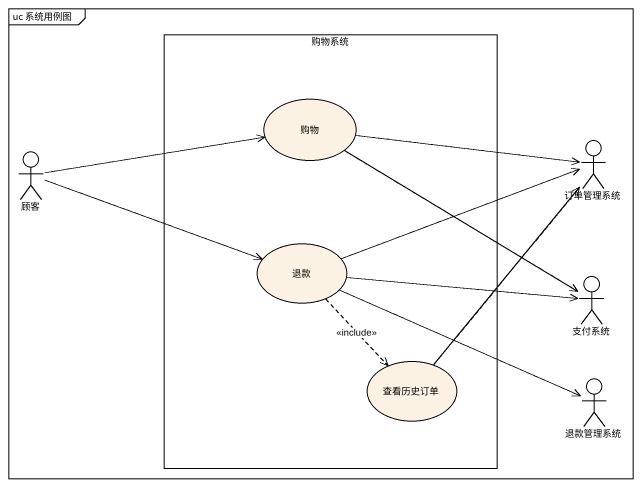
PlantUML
@startuml
mainframe uc 系统用例图
rectangle 购物系统 {
  usecase 购物
  usecase 退款
  usecase 查看历史订单
}
actor 顾客
actor 订单管理系统
actor 支付系统
actor 退款管理系统
购物 -right- 订单管理系统
购物 .right.> 订单管理系统
购物 -- 支付系统
购物 ..> 支付系统
顾客 -right- 购物
顾客 .right.> 购物
顾客 -right- 退款
顾客 .right.> 退款
退款 -right- 订单管理系统
退款 .right.> 订单管理系统
退款 -right- 支付系统
退款 .right.> 支付系统
退款 ..> 查看历史订单 : <<include>>
退款 -right- 退款管理系统
退款 .right.> 退款管理系统
查看历史订单 -up- 订单管理系统
查看历史订单 .up.> 订单管理系统
查看历史订单 -up- 订单管理系统
@enduml
